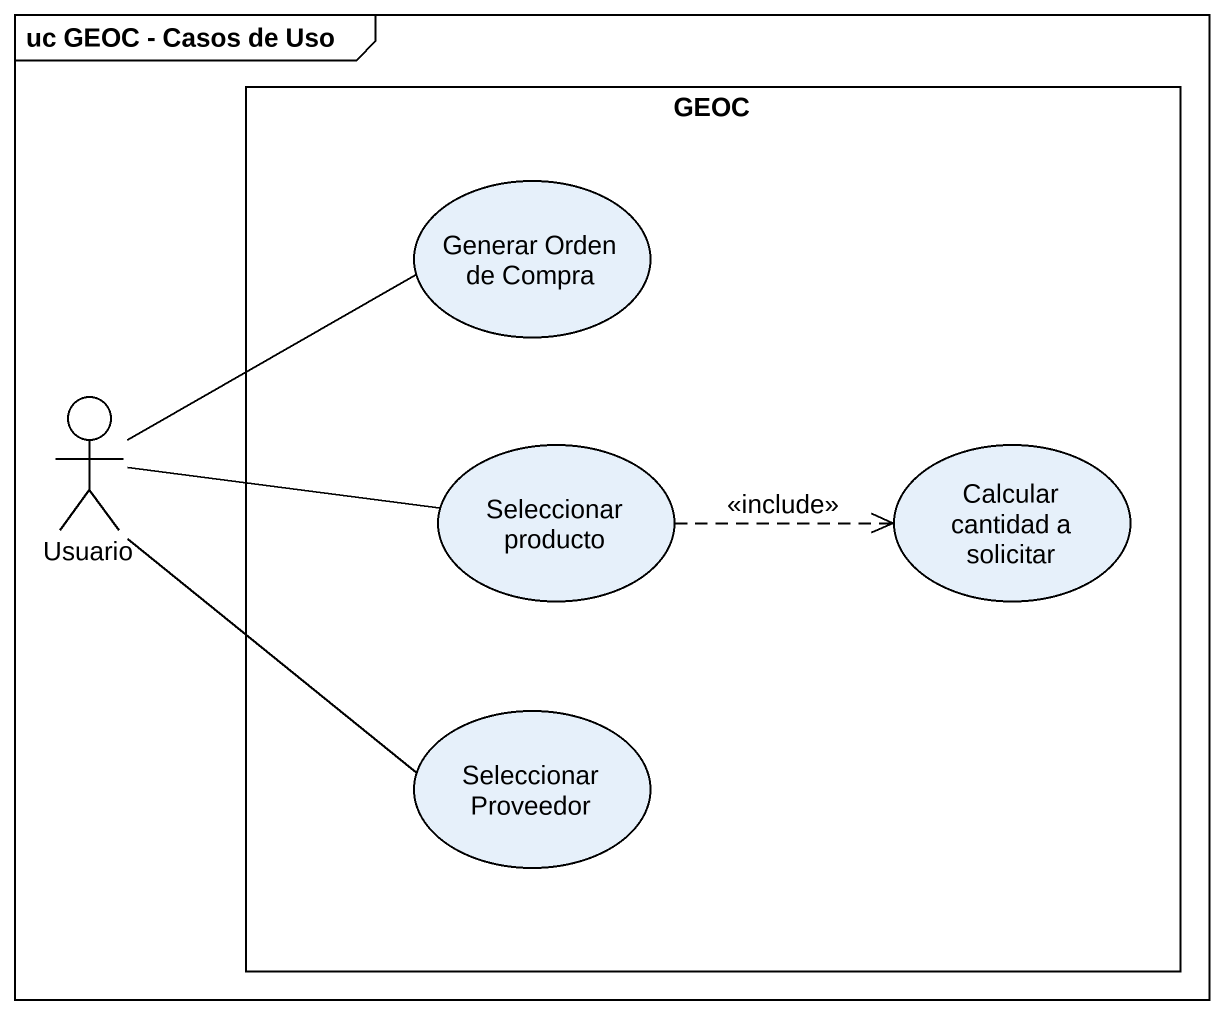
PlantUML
@startuml
mainframe uc GEOC - Casos de Uso
rectangle GEOC {
  usecase "Generar Orden de Compra" as Generar_Orden_de_Compra
  usecase "Seleccionar producto" as Seleccionar_producto
  usecase "Calcular cantidad a solicitar" as Calcular_cantidad_a
  usecase "Seleccionar Proveedor" as Seleccionar_Proveedor
}
actor Usuario
Usuario -right- Generar_Orden_de_Compra
Usuario -right- Seleccionar_producto
Usuario -- Seleccionar_Proveedor
Seleccionar_producto .right.> Calcular_cantidad_a : <<include>>
@enduml
